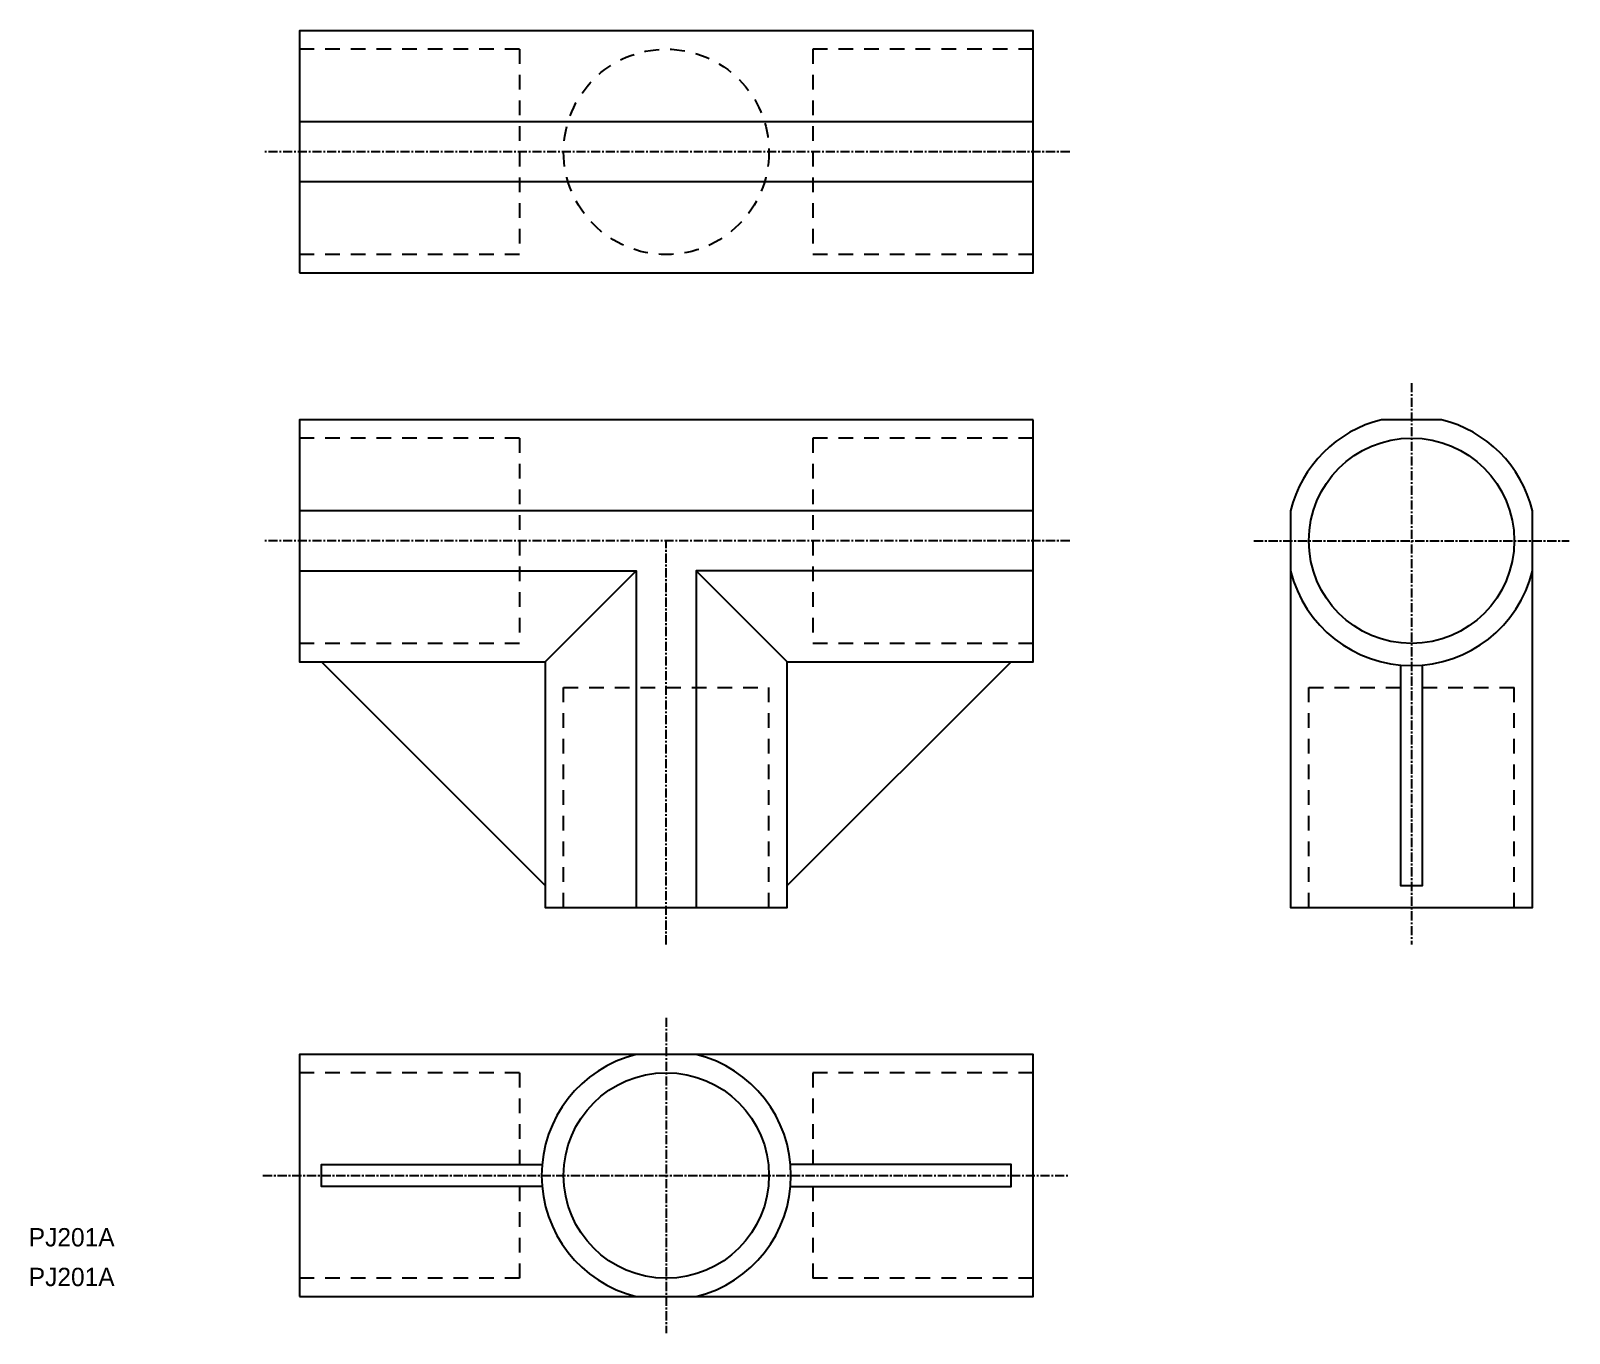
# Model space of a CAD drawing. Extents: x 0 to 210, y 26 to 203.
import ezdxf

# ---------------------------------------------------------------- set-up
doc = ezdxf.new("R2010")
doc.units = 0
doc.linetypes.add('CENTER', pattern=[2, 1.25, -0.25, 0.25, -0.25])
doc.linetypes.add('DASHED', pattern=[3.5, 2, -1.5])
doc.layers.get('0').update_dxf_attribs({"linetype": 'CONTINUOUS'})
doc.layers.add('CENTER', color=1, linetype='CENTER')

msp = doc.modelspace()

# ---------------------------------------------------------------- linework, layer by layer
at = {"color": 3, "linetype": 'DASHED'}
for p, q in [((66.92, 200.69), (36.92, 200.69)), ((66.92, 200.69), (66.92, 172.69)), ((136.92, 200.69), (106.92, 200.69)), ((106.92, 200.69), (106.92, 172.69)), ((66.92, 172.69), (36.92, 172.69)), ((136.92, 172.69), (106.92, 172.69)), ((66.92, 147.69), (36.92, 147.69)), ((66.92, 147.69), (66.92, 119.69)), ((136.92, 147.69), (106.92, 147.69)), ((106.92, 147.69), (106.92, 119.69)), ((66.92, 119.69), (36.92, 119.69)), ((136.92, 119.69), (106.92, 119.69)), ((72.92, 83.69), (72.92, 113.69)), ((72.92, 113.69), (100.92, 113.69)), ((100.92, 83.69), (100.92, 113.69)), ((174.53, 83.69), (174.53, 113.69)), ((174.53, 113.69), (187.03, 113.69)), ((190.03, 113.69), (202.53, 113.69)), ((202.53, 83.69), (202.53, 113.69)), ((66.92, 61.19), (36.92, 61.19)), ((66.92, 61.19), (66.92, 48.69)), ((136.92, 61.19), (106.92, 61.19)), ((106.92, 61.19), (106.92, 48.69)), ((66.92, 45.69), (66.92, 33.19)), ((106.92, 45.69), (106.92, 33.19)), ((66.92, 33.19), (36.92, 33.19)), ((136.92, 33.19), (106.92, 33.19))]:
    msp.add_line(p, q, dxfattribs=at)
at = {"color": 7, "linetype": 'CONTINUOUS'}
for p, q in [((136.92, 190.79), (36.92, 190.79)), ((136.92, 182.6), (36.92, 182.6)), ((136.92, 137.79), (36.92, 137.79)), ((70.42, 117.19), (82.83, 129.6)), ((103.42, 117.19), (91.01, 129.6)), ((39.92, 117.19), (70.42, 86.69)), ((133.92, 117.19), (103.42, 86.69))]:
    msp.add_line(p, q, dxfattribs=at)
for points in [[(36.92, 170.19), (136.92, 170.19), (136.92, 203.19), (36.92, 203.19)], [(136.92, 150.19), (36.92, 150.19), (36.92, 117.19), (70.42, 117.19), (70.42, 83.69), (103.42, 83.69), (103.42, 117.19), (136.92, 117.19)], [(36.92, 30.69), (136.92, 30.69), (136.92, 63.69), (36.92, 63.69)]]:
    msp.add_lwpolyline(points, close=True, dxfattribs=at)
msp.add_lwpolyline([(172.03, 137.79), (172.03, 83.69), (205.03, 83.69), (205.03, 137.79, 0.277977), (192.62, 150.19), (184.43, 150.19, 0.277977)], format="xyb", close=True, dxfattribs=at)
for points in [[(36.92, 129.6), (82.83, 129.6), (82.83, 83.69)], [(136.92, 129.6), (91.01, 129.6), (91.01, 83.69)], [(187.03, 116.76), (187.03, 86.69), (190.03, 86.69), (190.03, 116.76)], [(69.99, 45.69), (39.92, 45.69), (39.92, 48.69), (69.99, 48.69)], [(103.85, 45.69), (133.92, 45.69), (133.92, 48.69), (103.85, 48.69)]]:
    msp.add_lwpolyline(points, dxfattribs=at)
at = {"color": 3, "linetype": 'DASHED'}
msp.add_circle((86.92, 186.69), 14, dxfattribs=at)
at = {"color": 7, "linetype": 'CONTINUOUS'}
for centre in [(188.53, 133.69), (86.92, 47.19)]:
    msp.add_circle(centre, 14, dxfattribs=at)
for centre, start, end in [((188.53, 133.69), 193.9306, 346.0694), ((86.92, 47.19), 103.9306, 256.0694), ((86.92, 47.19), 283.9306, 76.0694)]:
    msp.add_arc(centre, 17, start, end, dxfattribs=at)
at = {"layer": 'CENTER', "color": 1, "linetype": 'CENTER'}
for p, q in [((141.92, 186.69), (31.92, 186.69)), ((188.53, 155.19), (188.53, 78.69)), ((141.92, 133.69), (31.92, 133.69)), ((86.92, 78.69), (86.92, 133.69)), ((167.03, 133.69), (210.03, 133.69)), ((86.92, 68.69), (86.92, 25.69)), ((31.92, 47.19), (141.92, 47.19))]:
    msp.add_line(p, q, dxfattribs=at)

# ---------------------------------------------------------------- texts
at = {"color": 7, "linetype": 'CONTINUOUS'}
for p in [(0, 37.52), (0, 32.11)]:
    msp.add_text('PJ201A', height=2.5, dxfattribs=at).set_placement(p)

doc.saveas('drawing.dxf')
